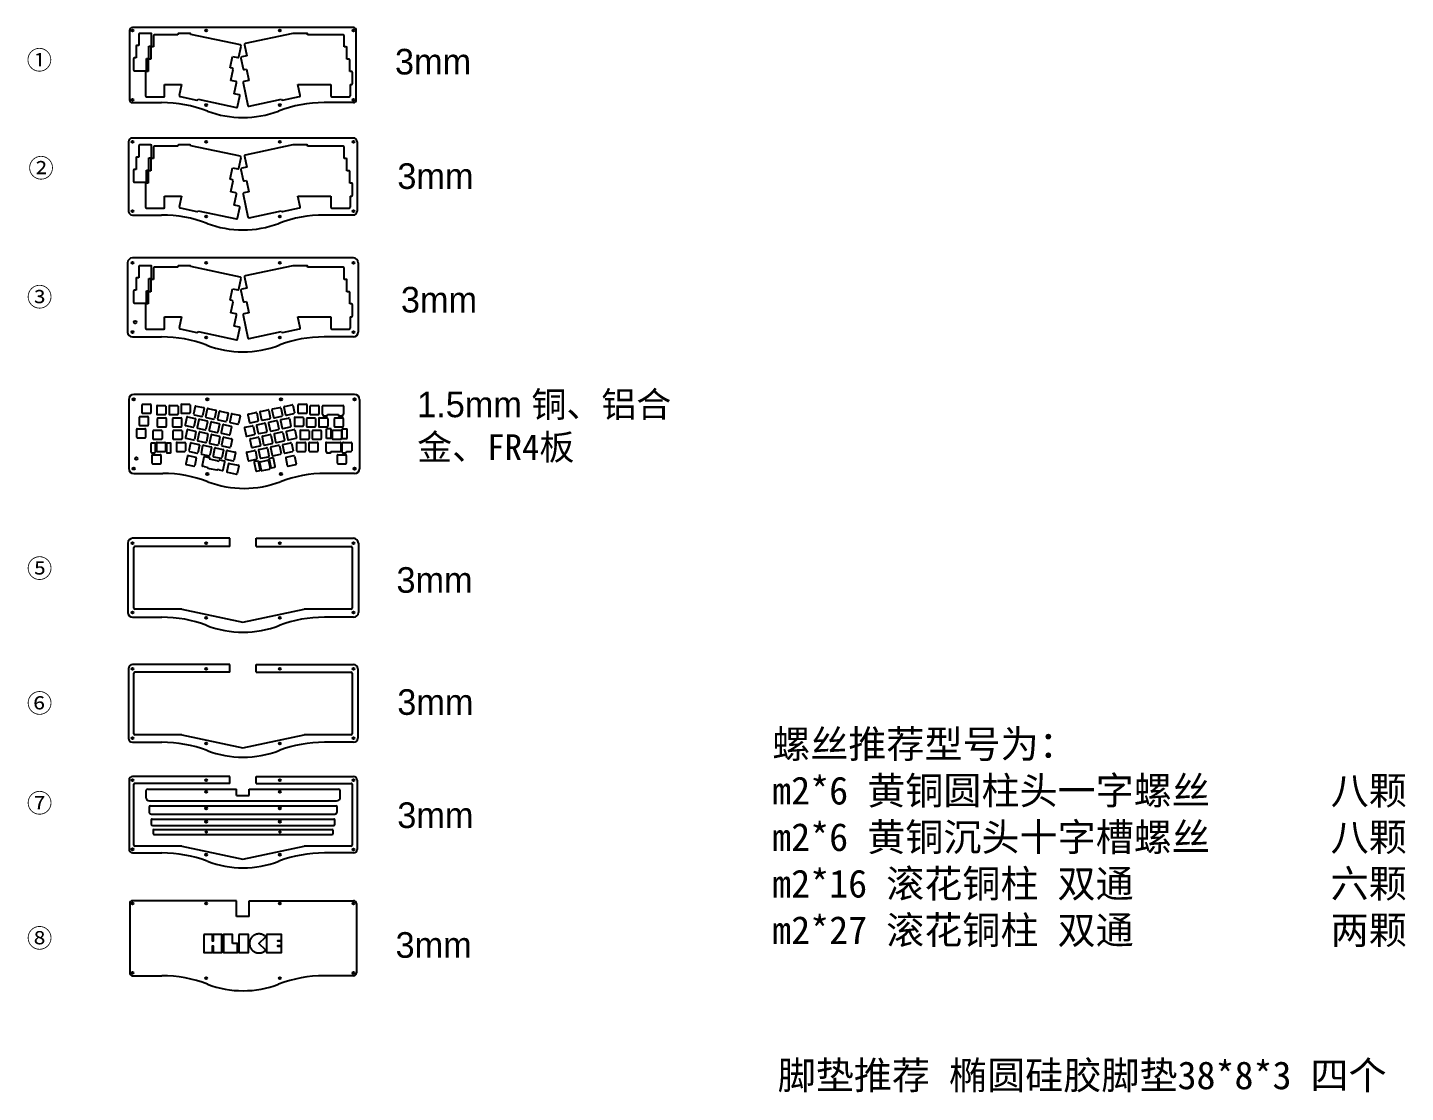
# Model space of a CAD drawing. Extents: x -99 to 2035, y -592 to 1059.
import ezdxf

# ---------------------------------------------------------------- set-up
doc = ezdxf.new("R2010")
doc.units = 0
doc.layers.get('0').update_dxf_attribs({"linetype": 'CONTINUOUS'})
doc.styles.get("Standard").update_dxf_attribs({"font": ''})
doc.styles.get('Standard').set_extended_font_data('Lot')

msp = doc.modelspace()

# ---------------------------------------------------------------- linework, layer by layer
at = {"color": 7, "linetype": 'Continuous', "lineweight": 25}
for p, q in [((58.6, 1054.4), (58.6, 947)), ((58.6, 1054.4), (58.6, 947)), ((405.4, 1058.9), (63.1, 1058.9)), ((405.4, 1058.9), (63.1, 1058.9)), ((72.8, 1048.4), (72.8, 1030.9)), ((91.3, 1049.9), (74.3, 1049.9)), ((92.8, 1031.4), (92.8, 1048.4)), ((95.8, 1046.3), (95.8, 1028.8)), ((133.5, 1047.8), (97.3, 1047.8)), ((133.5, 1048.4), (133.5, 1047.8)), ((152.1, 1049.9), (135, 1049.9)), ((153.6, 1048.4), (153.6, 1048.4)), ((230.4, 1032.1), (153.6, 1048.4)), ((311.6, 1049.8), (237.6, 1034.1)), ((314.4, 1049.9), (311.8, 1049.8)), ((333, 1049.9), (314.5, 1049.9)), ((334.5, 1047.8), (334.5, 1048.4)), ((389.7, 1047.8), (334.5, 1047.8)), ((391.2, 1028.8), (391.2, 1046.3)), ((409.9, 947), (409.9, 1054.4)), ((409.9, 947), (409.9, 1054.4)), ((68.6, 1029.4), (68.6, 1011.8)), ((72.8, 1030.9), (70.1, 1030.9)), ((88.7, 1029.9), (91.3, 1029.9)), ((88.7, 1012.3), (88.7, 1029.9)), ((91.6, 1027.3), (91.6, 1009.7)), ((95.8, 1028.8), (93.1, 1028.8)), ((228, 1013.6), (231.5, 1030.3)), ((236.5, 1032.3), (240.1, 1015.1)), ((393.9, 1028.8), (391.2, 1028.8)), ((395.4, 1009.7), (395.4, 1027.3)), ((64.6, 1010.3), (64.6, 993.3)), ((68.6, 1011.8), (66.1, 1011.8)), ((84.6, 1010.8), (87.2, 1010.8)), ((84.6, 993.3), (84.6, 1010.8)), ((87.6, 1008.2), (87.6, 990.7)), ((91.6, 1009.7), (89.1, 1009.7)), ((214.6, 996.5), (218.3, 1014.2)), ((218.3, 1014.2), (226.2, 1012.5)), ((231.1, 1011.7), (234.7, 995)), ((240.1, 1015.1), (232.3, 1013.5)), ((398.2, 1009.7), (395.4, 1009.7)), ((399.7, 990.7), (399.7, 1008.2)), ((66.1, 991.8), (83.1, 991.8)), ((83.4, 989.2), (83.4, 953)), ((87.6, 990.7), (84.9, 990.7)), ((217.8, 995.8), (214.6, 996.5)), ((215.3, 976.9), (218.9, 994.1)), ((236.5, 993.8), (239.7, 994.5)), ((239.7, 994.5), (243.4, 976.9)), ((402.4, 990.7), (399.7, 990.7)), ((403.9, 972.1), (403.9, 989.2)), ((113, 970.6), (139.3, 970.6)), ((113, 953), (113, 970.6)), ((139.3, 970.6), (135.7, 953.8)), ((223.1, 975.2), (215.3, 976.9)), ((220.6, 956.3), (224.3, 973.4)), ((234.4, 973.4), (241.9, 938.1)), ((243.4, 976.9), (235.6, 975.2)), ((319.4, 970.6), (370.6, 970.6)), ((322.9, 953.8), (319.4, 970.6)), ((370.6, 970.6), (370.6, 953)), ((400.2, 970.6), (400.2, 953)), ((400.2, 970.6), (402.4, 970.6)), ((63.1, 942.5), (108.3, 942.5)), ((63.1, 942.5), (108.3, 942.5)), ((84.9, 951.5), (111.5, 951.5)), ((136.9, 952), (162.9, 946.5)), ((164.7, 947.7), (224.1, 935)), ((164.7, 947.7), (164.7, 947.7)), ((228.3, 954.7), (220.6, 956.3)), ((225.9, 936.2), (229.4, 952.9)), ((243.7, 937), (294, 947.7)), ((295.8, 946.5), (321.8, 952)), ((405.4, 942.5), (360.1, 942.5)), ((405.4, 942.5), (360.1, 942.5)), ((372.1, 951.5), (398.7, 951.5)), ((405.4, 887.7), (63.1, 887.7)), ((72.8, 875.7), (72.8, 858.1)), ((91.3, 877.2), (74.3, 877.2)), ((92.8, 858.6), (92.8, 875.7)), ((133.5, 875.7), (133.5, 875.1)), ((152.1, 877.2), (135, 877.2)), ((153.6, 875.7), (153.6, 875.7)), ((230.4, 859.4), (153.6, 875.7)), ((311.6, 877.1), (237.6, 861.3)), ((314.4, 877.2), (311.8, 877.1)), ((333, 877.2), (314.5, 877.2)), ((334.5, 875.1), (334.5, 875.7)), ((68.6, 856.6), (68.6, 839.1)), ((72.8, 858.1), (70.1, 858.1)), ((88.7, 857.1), (91.3, 857.1)), ((88.7, 839.6), (88.7, 857.1)), ((91.6, 854.5), (91.6, 837)), ((95.8, 856), (93.1, 856)), ((95.8, 873.6), (95.8, 856)), ((133.5, 875.1), (97.3, 875.1)), ((228, 840.9), (231.5, 857.6)), ((236.5, 859.6), (240.1, 842.4)), ((389.7, 875.1), (334.5, 875.1)), ((391.2, 856), (391.2, 873.6)), ((393.9, 856), (391.2, 856)), ((395.4, 837), (395.4, 854.5)), ((64.6, 837.6), (64.6, 820.5)), ((68.6, 839.1), (66.1, 839.1)), ((84.6, 838.1), (87.2, 838.1)), ((84.6, 820.5), (84.6, 838.1)), ((87.6, 835.5), (87.6, 817.9)), ((91.6, 837), (89.1, 837)), ((214.6, 823.8), (218.3, 841.4)), ((218.3, 841.4), (226.2, 839.7)), ((231.1, 838.9), (234.7, 822.3)), ((240.1, 842.4), (232.3, 840.7)), ((398.2, 837), (395.4, 837)), ((399.7, 817.9), (399.7, 835.5)), ((66.1, 819), (83.1, 819)), ((83.4, 816.4), (83.4, 780.3)), ((87.6, 817.9), (84.9, 817.9)), ((217.8, 823.1), (214.6, 823.8)), ((215.3, 804.1), (218.9, 821.3)), ((236.5, 821.1), (239.7, 821.8)), ((239.7, 821.8), (243.4, 804.1)), ((402.4, 817.9), (399.7, 817.9)), ((403.9, 799.3), (403.9, 816.4)), ((113, 797.8), (139.3, 797.8)), ((113, 780.3), (113, 797.8)), ((139.3, 797.8), (135.7, 781.1)), ((223.1, 802.5), (215.3, 804.1)), ((220.6, 783.5), (224.3, 800.7)), ((234.4, 800.7), (241.9, 765.4)), ((243.4, 804.1), (235.6, 802.5)), ((319.4, 797.8), (370.6, 797.8)), ((322.9, 781.1), (319.4, 797.8)), ((370.6, 797.8), (370.6, 780.3)), ((400.2, 797.8), (400.2, 780.3)), ((400.2, 797.8), (402.4, 797.8)), ((84.9, 778.8), (111.5, 778.8)), ((136.9, 779.3), (162.9, 773.8)), ((164.7, 774.9), (224.1, 762.3)), ((164.7, 774.9), (164.7, 774.9)), ((228.3, 781.9), (220.6, 783.5)), ((225.9, 763.4), (229.4, 780.1)), ((243.7, 764.2), (294, 774.9)), ((295.8, 773.8), (321.8, 779.3)), ((372.1, 778.8), (398.7, 778.8)), ((63.1, 768.3), (108.3, 768.3)), ((405.4, 768.3), (360.1, 768.3)), ((405.4, 701.8), (63.1, 701.8)), ((72.8, 688.3), (72.8, 670.7)), ((91.3, 689.8), (74.3, 689.8)), ((92.8, 671.2), (92.8, 688.3)), ((95.8, 686.1), (95.8, 668.6)), ((133.5, 687.6), (97.3, 687.6)), ((133.5, 688.3), (133.5, 687.6)), ((152.1, 689.8), (135, 689.8)), ((153.6, 688.3), (153.6, 688.3)), ((230.4, 671.9), (153.6, 688.3)), ((311.6, 689.6), (237.6, 673.9)), ((314.4, 689.8), (311.8, 689.7)), ((333, 689.8), (314.5, 689.8)), ((334.5, 687.6), (334.5, 688.3)), ((389.7, 687.6), (334.5, 687.6)), ((391.2, 668.6), (391.2, 686.1)), ((68.6, 669.2), (68.6, 651.7)), ((72.8, 670.7), (70.1, 670.7)), ((88.7, 669.7), (91.3, 669.7)), ((88.7, 652.2), (88.7, 669.7)), ((91.6, 667.1), (91.6, 649.5)), ((95.8, 668.6), (93.1, 668.6)), ((228, 653.5), (231.5, 670.2)), ((236.5, 672.1), (240.1, 655)), ((393.9, 668.6), (391.2, 668.6)), ((395.4, 649.5), (395.4, 667.1)), ((64.6, 650.2), (64.6, 633.1)), ((68.6, 651.7), (66.1, 651.7)), ((84.6, 650.7), (87.2, 650.7)), ((84.6, 633.1), (84.6, 650.7)), ((87.6, 648), (87.6, 630.5)), ((91.6, 649.5), (89.1, 649.5)), ((214.6, 636.3), (218.3, 654)), ((218.3, 654), (226.2, 652.3)), ((231.1, 651.5), (234.7, 634.8)), ((240.1, 655), (232.3, 653.3)), ((398.2, 649.5), (395.4, 649.5)), ((399.7, 630.5), (399.7, 648)), ((66.1, 631.6), (83.1, 631.6)), ((83.4, 629), (83.4, 592.9)), ((87.6, 630.5), (84.9, 630.5)), ((217.8, 635.7), (214.6, 636.3)), ((215.3, 616.7), (218.9, 633.9)), ((236.5, 633.7), (239.7, 634.4)), ((239.7, 634.4), (243.4, 616.7)), ((402.4, 630.5), (399.7, 630.5)), ((403.9, 611.9), (403.9, 629)), ((113, 610.4), (139.3, 610.4)), ((113, 592.9), (113, 610.4)), ((139.3, 610.4), (135.7, 593.6)), ((223.1, 615.1), (215.3, 616.7)), ((220.6, 596.1), (224.3, 613.3)), ((234.4, 613.3), (241.9, 577.9)), ((243.4, 616.7), (235.6, 615.1)), ((319.4, 610.4), (370.6, 610.4)), ((322.9, 593.6), (319.4, 610.4)), ((370.6, 610.4), (370.6, 592.8)), ((400.2, 610.4), (400.2, 592.8)), ((400.2, 610.4), (402.4, 610.4)), ((63.1, 579.4), (108.3, 579.4)), ((84.9, 591.4), (111.5, 591.4)), ((136.9, 591.9), (162.9, 586.3)), ((164.7, 587.5), (224.1, 574.9)), ((164.7, 587.5), (164.7, 587.5)), ((228.3, 594.5), (220.6, 596.1)), ((225.9, 576), (229.4, 592.7)), ((243.7, 576.8), (294, 587.5)), ((295.8, 586.3), (321.8, 591.9)), ((405.4, 579.4), (360.1, 579.4)), ((372.1, 591.3), (398.7, 591.3)), ((407.3, 490.1), (65, 490.1)), ((77.7, 474.1), (77.7, 462.1)), ((78.7, 475.1), (90.7, 475.1)), ((91.7, 474.1), (91.7, 462.1)), ((100.8, 471.9), (100.8, 459.9)), ((101.8, 472.9), (113.8, 472.9)), ((114.8, 471.9), (114.8, 459.9)), ((119.8, 471.9), (119.8, 459.9)), ((120.8, 472.9), (132.8, 472.9)), ((133.8, 471.9), (133.8, 459.9)), ((138.5, 474.1), (138.5, 462.1)), ((139.5, 475.1), (151.5, 475.1)), ((152.5, 474.1), (152.5, 462.1)), ((160.4, 471.4), (157.9, 459.7)), ((161.5, 472.2), (173.3, 469.7)), ((280, 467.7), (291.7, 470.2)), ((297.8, 470.5), (300.3, 458.8)), ((298.6, 471.7), (310.3, 474.2)), ((311.5, 473.4), (314, 461.7)), ((319.4, 474.1), (319.4, 462.1)), ((320.4, 475.1), (332.4, 475.1)), ((333.4, 474.1), (333.4, 462.1)), ((338, 471.9), (338, 459.9)), ((339, 472.9), (351, 472.9)), ((352, 471.9), (352, 459.9)), ((357.1, 471.9), (357.1, 459.9)), ((358.1, 472.9), (389.1, 472.9)), ((390.1, 471.9), (390.1, 459.9)), ((73.6, 455), (73.6, 443)), ((74.6, 456), (86.6, 456)), ((78.7, 461.1), (90.7, 461.1)), ((87.6, 455), (87.6, 443)), ((101.4, 452.9), (101.4, 440.9)), ((101.8, 458.9), (113.8, 458.9)), ((102.4, 453.9), (114.4, 453.9)), ((115.4, 452.9), (115.4, 440.9)), ((120.8, 458.9), (132.8, 458.9)), ((125.2, 452.9), (125.2, 440.9)), ((126.2, 453.9), (138.2, 453.9)), ((139.2, 452.9), (139.2, 440.9)), ((139.5, 461.1), (151.5, 461.1)), ((147.1, 454.8), (144.6, 443)), ((148.3, 455.5), (160, 453)), ((160.8, 451.9), (158.3, 440.1)), ((158.6, 458.5), (170.4, 456)), ((165.7, 450.8), (163.2, 439.1)), ((166.9, 451.6), (178.6, 449.1)), ((174, 468.5), (171.6, 456.8)), ((179, 467.5), (176.5, 455.7)), ((177.3, 454.5), (189, 452)), ((180.2, 468.2), (191.9, 465.7)), ((192.7, 464.6), (190.2, 452.8)), ((197.6, 463.5), (195.1, 451.8)), ((195.9, 450.6), (207.6, 448.1)), ((198.8, 464.3), (210.5, 461.8)), ((211.3, 460.6), (208.8, 448.9)), ((216.3, 459.5), (213.8, 447.8)), ((217.4, 460.3), (229.2, 457.8)), ((229.9, 456.6), (227.5, 444.9)), ((241.9, 458.6), (244.4, 446.9)), ((242.7, 459.8), (254.4, 462.3)), ((245.6, 446.1), (257.3, 448.6)), ((255.6, 461.5), (258.1, 449.8)), ((260.6, 462.6), (263, 450.8)), ((261.3, 463.8), (273.1, 466.3)), ((264.2, 450.1), (276, 452.6)), ((274.2, 465.5), (276.7, 453.7)), ((274.6, 447.1), (286.3, 449.6)), ((279.2, 466.5), (281.7, 454.8)), ((282.9, 454), (294.6, 456.5)), ((287.5, 448.8), (290, 437.1)), ((292.5, 449.9), (295, 438.1)), ((292.9, 469.4), (295.4, 457.7)), ((293.2, 451.1), (305, 453.6)), ((301.5, 458), (313.2, 460.5)), ((306.2, 452.8), (308.6, 441.1)), ((314.1, 453.9), (314.1, 441.9)), ((315.1, 454.9), (327.1, 454.9)), ((320.4, 461.1), (332.4, 461.1)), ((328.1, 453.9), (328.1, 441.9)), ((332.7, 452.9), (332.7, 440.9)), ((333.7, 453.9), (345.7, 453.9)), ((339, 458.9), (351, 458.9)), ((346.7, 452.9), (346.7, 440.9)), ((351.7, 452.9), (351.7, 440.9)), ((352.7, 453.9), (364.7, 453.9)), ((358.1, 458.9), (358.2, 458.9)), ((358.2, 458.9), (358.2, 457.9)), ((359.2, 456.9), (364.2, 456.9)), ((365.2, 457.9), (365.2, 458.9)), ((365.2, 458.9), (382.1, 458.9)), ((365.7, 452.9), (365.7, 440.9)), ((375.6, 452.9), (375.6, 440.9)), ((376.6, 453.9), (388.6, 453.9)), ((382.1, 458.9), (382.1, 457.9)), ((383.1, 456.9), (388.1, 456.9)), ((389.1, 457.9), (389.1, 458.9)), ((389.1, 458.9), (389.1, 458.9)), ((389.6, 452.9), (389.6, 440.9)), ((69.5, 436), (69.5, 424)), ((70.5, 437), (82.5, 437)), ((74.6, 442), (86.6, 442)), ((83.5, 436), (83.5, 424)), ((94.9, 433.8), (94.9, 421.8)), ((95.9, 434.8), (107.9, 434.8)), ((102.4, 439.9), (114.4, 439.9)), ((108.9, 433.8), (108.9, 421.8)), ((125.9, 433.8), (125.9, 421.8)), ((126.2, 439.9), (138.2, 439.9)), ((126.9, 434.8), (138.9, 434.8)), ((139.9, 433.8), (139.9, 421.8)), ((145.3, 441.8), (157.1, 439.4)), ((147.8, 435.1), (145.3, 423.4)), ((149, 435.9), (160.7, 433.4)), ((161.5, 432.2), (159, 420.5)), ((166.4, 431.2), (163.9, 419.4)), ((164, 437.9), (175.7, 435.4)), ((167.6, 432), (179.3, 429.5)), ((179.4, 447.9), (176.9, 436.2)), ((180.1, 428.3), (177.6, 416.5)), ((184.3, 446.9), (181.8, 435.1)), ((185, 427.2), (182.5, 415.5)), ((182.6, 433.9), (194.4, 431.4)), ((185.5, 447.6), (197.3, 445.1)), ((186.2, 428), (198, 425.5)), ((198, 443.9), (195.5, 432.2)), ((203, 442.9), (200.5, 431.2)), ((201.2, 430), (213, 427.5)), ((204.2, 443.7), (215.9, 441.2)), ((216.7, 440), (214.2, 428.2)), ((214.5, 446.6), (226.3, 444.1)), ((236.6, 438), (239.1, 426.3)), ((237.3, 439.2), (249.1, 441.7)), ((240.2, 425.5), (252, 428)), ((250.3, 440.9), (252.7, 429.2)), ((255.2, 442), (257.7, 430.2)), ((256, 443.1), (267.7, 445.6)), ((258.9, 429.5), (270.6, 431.9)), ((264.6, 425.5), (276.3, 428)), ((268.9, 444.9), (271.4, 433.1)), ((273.8, 445.9), (276.3, 434.2)), ((277.5, 433.4), (289.2, 435.9)), ((277.5, 427.2), (280, 415.5)), ((282.4, 428.3), (284.9, 416.5)), ((283.2, 429.5), (295, 432)), ((296.1, 437.4), (307.9, 439.9)), ((296.1, 431.2), (298.6, 419.4)), ((301.1, 432.2), (303.6, 420.5)), ((301.8, 433.4), (313.6, 435.9)), ((314.8, 435.1), (317.3, 423.4)), ((315.1, 440.9), (327.1, 440.9)), ((322.7, 433.8), (322.7, 421.8)), ((323.7, 434.8), (335.7, 434.8)), ((333.7, 439.9), (345.7, 439.9)), ((336.7, 433.8), (336.7, 421.8)), ((341.7, 433.8), (341.7, 421.8)), ((342.7, 434.8), (354.7, 434.8)), ((352.7, 439.9), (364.7, 439.9)), ((355.7, 433.8), (355.7, 421.8)), ((363.8, 421.8), (363.8, 436.8)), ((371.2, 436.8), (363.8, 436.8)), ((371.2, 421.8), (371.2, 436.8)), ((372.7, 433.8), (372.7, 421.8)), ((373.7, 434.8), (385.7, 434.8)), ((376.6, 439.9), (388.6, 439.9)), ((386.7, 433.8), (386.7, 421.8)), ((388.1, 421.8), (388.1, 436.8)), ((388.1, 436.8), (395.5, 436.8)), ((395.5, 421.8), (395.5, 436.8)), ((70.5, 423), (82.5, 423)), ((91.8, 413.8), (91.8, 400.8)), ((97.8, 414.8), (92.8, 414.8)), ((95.9, 420.8), (107.9, 420.8)), ((98.8, 400.8), (98.8, 413.8)), ((100.3, 414.8), (100.3, 402.8)), ((101.3, 415.8), (113.3, 415.8)), ((114.3, 414.8), (114.3, 402.8)), ((115.7, 413.8), (115.7, 400.8)), ((121.7, 414.8), (116.7, 414.8)), ((122.7, 400.8), (122.7, 413.8)), ((126.9, 420.8), (138.9, 420.8)), ((131.2, 414.8), (131.2, 402.8)), ((132.2, 415.8), (144.2, 415.8)), ((145.2, 414.8), (145.2, 402.8)), ((146, 422.2), (157.8, 419.7)), ((153.1, 414.5), (150.6, 402.8)), ((154.3, 415.3), (166, 412.8)), ((166.8, 411.6), (164.3, 399.9)), ((164.7, 418.3), (176.4, 415.8)), ((171.8, 410.6), (169.3, 398.8)), ((172.9, 411.3), (184.7, 408.8)), ((185.5, 407.7), (183, 395.9)), ((183.3, 414.3), (195.1, 411.8)), ((190.4, 406.6), (187.9, 394.9)), ((191.6, 407.4), (203.3, 404.9)), ((198.7, 424.3), (196.2, 412.6)), ((203.7, 423.3), (201.2, 411.5)), ((201.9, 410.3), (213.7, 407.8)), ((204.9, 424), (216.6, 421.5)), ((217.4, 420.4), (214.9, 408.6)), ((245.2, 420.4), (247.7, 408.6)), ((245.9, 421.5), (257.7, 424)), ((248.9, 407.8), (260.6, 410.3)), ((258.9, 423.3), (261.4, 411.5)), ((259.2, 404.9), (271, 407.4)), ((263.8, 424.3), (266.3, 412.6)), ((267.5, 411.8), (279.2, 414.3)), ((272.1, 406.6), (274.6, 394.9)), ((277.1, 407.7), (279.6, 395.9)), ((277.9, 408.8), (289.6, 411.3)), ((286.1, 415.8), (297.9, 418.3)), ((290.8, 410.6), (293.3, 398.8)), ((295.7, 411.6), (298.2, 399.9)), ((296.5, 412.8), (308.2, 415.3)), ((304.8, 419.7), (316.5, 422.2)), ((309.4, 414.5), (311.9, 402.8)), ((317.3, 414.8), (317.3, 402.8)), ((318.3, 415.8), (330.3, 415.8)), ((323.7, 420.8), (335.7, 420.8)), ((331.3, 414.8), (331.3, 402.8)), ((336.4, 414.8), (336.4, 402.8)), ((337.4, 415.8), (349.4, 415.8)), ((342.7, 420.8), (354.7, 420.8)), ((350.4, 414.8), (350.4, 402.8)), ((362.6, 414.8), (362.6, 402.8)), ((363.6, 415.8), (385.1, 415.8)), ((371.2, 421.8), (363.8, 421.8)), ((373.7, 420.8), (385.7, 420.8)), ((386.1, 414.8), (386.1, 402.8)), ((387.5, 413.8), (387.5, 400.8)), ((388.1, 421.8), (395.5, 421.8)), ((388.8, 414.8), (388.5, 414.8)), ((389.8, 415.8), (401.8, 415.8)), ((402.8, 414.8), (402.8, 402.8)), ((92.8, 399.8), (97.8, 399.8)), ((93.1, 395.7), (93.1, 383.7)), ((94.1, 396.7), (106.1, 396.7)), ((101.3, 401.8), (113.3, 401.8)), ((107.1, 395.7), (107.1, 383.7)), ((116.7, 399.8), (121.7, 399.8)), ((132.2, 401.8), (144.2, 401.8)), ((148.3, 394.5), (145.8, 382.8)), ((149.5, 395.3), (161.2, 392.8)), ((151.4, 401.6), (163.1, 399.1)), ((162, 391.6), (159.5, 379.9)), ((170, 397.6), (181.8, 395.2)), ((173.7, 392.7), (171, 380)), ((179.8, 392.5), (174.9, 393.5)), ((182.1, 392), (179.9, 392.4)), ((182.6, 389.8), (182.9, 390.8)), ((194.5, 387.3), (182.7, 389.8)), ((188.7, 393.7), (200.4, 391.2)), ((194.6, 387.3), (196.8, 386.8)), ((197.1, 387.8), (196.9, 386.8)), ((203.2, 387.5), (198.3, 388.5)), ((204.1, 403.7), (201.6, 392)), ((205.4, 387), (203.3, 387.5)), ((203.5, 373.1), (206.2, 385.8)), ((209, 402.7), (206.5, 390.9)), ((207.3, 389.7), (219, 387.2)), ((210.2, 403.4), (221.9, 400.9)), ((222.7, 399.7), (220.2, 388)), ((239.8, 399.7), (242.3, 388)), ((240.6, 400.9), (252.3, 403.4)), ((243.5, 387.2), (255.2, 389.7)), ((251.4, 384.8), (254.2, 372.1)), ((257.1, 387), (252.2, 386)), ((253.5, 402.7), (256, 390.9)), ((261, 373.5), (258.3, 386.2)), ((258.5, 403.7), (260.9, 392)), ((260.1, 384.6), (262.6, 372.8)), ((260.9, 385.8), (272.6, 388.3)), ((262.1, 391.2), (273.9, 393.7)), ((273.8, 387.5), (276.3, 375.7)), ((274.8, 389.7), (277.5, 377)), ((280.5, 392), (275.6, 390.9)), ((280.8, 395.2), (292.5, 397.6)), ((284.4, 378.5), (281.7, 391.2)), ((299.4, 399.1), (311.1, 401.6)), ((300.5, 391.6), (303, 379.9)), ((301.3, 392.8), (313, 395.3)), ((314.2, 394.5), (316.7, 382.8)), ((318.3, 401.8), (330.3, 401.8)), ((337.4, 401.8), (349.4, 401.8)), ((363.6, 401.8), (363.6, 401.8)), ((363.6, 401.8), (363.6, 400.8)), ((364.6, 399.8), (369.6, 399.8)), ((370.6, 400.8), (370.6, 401.8)), ((370.6, 401.8), (385.1, 401.8)), ((380.3, 395.7), (380.3, 383.7)), ((381.3, 396.7), (393.3, 396.7)), ((388.5, 399.8), (393.5, 399.8)), ((394.3, 395.7), (394.3, 383.7)), ((394.5, 400.8), (394.5, 401.8)), ((394.5, 401.8), (401.8, 401.8)), ((65, 367.7), (110.2, 367.7)), ((94.1, 382.7), (106.1, 382.7)), ((146.6, 381.6), (158.3, 379.1)), ((174, 378.4), (171.8, 378.8)), ((174.1, 378.3), (179, 377.3)), ((179.8, 376.1), (182, 375.6)), ((182.1, 375.6), (193.9, 373.1)), ((195, 373.9), (195, 373.9)), ((197.3, 373.4), (195.1, 373.9)), ((197.4, 373.4), (202.3, 372.3)), ((211.8, 382.6), (209.3, 370.8)), ((210.1, 369.7), (224.2, 366.7)), ((213, 383.3), (227.1, 380.4)), ((227.9, 379.2), (225.4, 367.4)), ((255.3, 371.3), (260.2, 372.3)), ((263.8, 372.1), (275.5, 374.6)), ((278.7, 376.3), (283.6, 377.3)), ((304.2, 379.1), (315.9, 381.6)), ((407.3, 367.7), (362.1, 367.7)), ((381.3, 382.7), (393.3, 382.7)), ((213.9, 267.2), (63.3, 267.2)), ((254.6, 267.2), (405.6, 267.2)), ((65.3, 158.8), (65.3, 253.1)), ((213.9, 254.6), (66.8, 254.6)), ((254.6, 254.6), (402.1, 254.6)), ((403.6, 253.1), (403.6, 158.8)), ((139.5, 157.3), (66.8, 157.3)), ((139.5, 157.3), (234.2, 137.2)), ((234.2, 137.2), (328.9, 157.3)), ((402.1, 157.3), (328.9, 157.3)), ((63.3, 144.8), (108.5, 144.8)), ((405.7, 144.8), (360.4, 144.8)), ((213.9, 71.4), (63.3, 71.4)), ((254.6, 71.4), (405.6, 71.4)), ((65.3, -36), (65.3, 58.3)), ((213.9, 59.8), (66.8, 59.8)), ((254.6, 59.8), (402.1, 59.8)), ((403.6, 58.3), (403.6, -36)), ((139.5, -37.5), (66.8, -37.5)), ((139.5, -37.5), (234.2, -57.7)), ((234.2, -57.7), (328.9, -37.5)), ((402.1, -37.5), (328.9, -37.5)), ((63.3, -49), (108.5, -49)), ((405.7, -49), (360.4, -49)), ((213.9, -102.1), (63.3, -102.1)), ((254.6, -102.1), (405.6, -102.1)), ((65.3, -208.5), (65.3, -114.2)), ((213.9, -112.7), (66.8, -112.7)), ((254.6, -112.7), (402.1, -112.7)), ((403.6, -114.2), (403.6, -208.5)), ((139.5, -210), (66.8, -210)), ((139.5, -210), (234.2, -230.1)), ((234.2, -230.1), (328.9, -210)), ((402.1, -210), (328.9, -210)), ((63.3, -220.5), (108.5, -220.5)), ((405.7, -220.5), (360.4, -220.5)), ((224.3, -294.6), (63.3, -294.6)), ((243.7, -294.6), (405.6, -294.6)), ((63.3, -411), (108.5, -411)), ((405.7, -411), (360.4, -411))]:
    msp.add_line(p, q, dxfattribs=at)
at = {"linetype": 'Continuous'}
for p, q in [((57.1, 881.7), (57.1, 774.3)), ((411.4, 881.7), (411.4, 774.3)), ((55.6, 694.3), (55.6, 586.9)), ((412.9, 694.3), (412.9, 586.8)), ((57.5, 482.6), (57.5, 375.2)), ((414.8, 482.6), (414.8, 375.1)), ((55.8, 259.7), (55.8, 152.3)), ((413.1, 259.7), (413.1, 152.2)), ((56.8, 64.9), (56.8, -42.5)), ((412.1, 64.9), (412.1, -42.6)), ((57.8, -107.6), (57.8, -215)), ((83.8, -124.8), (83.8, -134.1)), ((86.8, -121.8), (224.3, -121.8)), ((224.3, -131.3), (224.3, -121.8)), ((243.7, -121.8), (382.1, -121.8)), ((243.7, -131.3), (243.7, -121.8)), ((385.1, -134.1), (385.1, -124.8)), ((411.1, -107.6), (411.1, -215.1)), ((89.5, -139.8), (379.4, -139.8)), ((90.8, -147.4), (378.1, -147.4)), ((224.3, -131.3), (243.7, -131.3)), ((88.8, -149.4), (88.8, -156.8)), ((92.3, -169.5), (92.3, -175.8)), ((92.4, -160.4), (376.5, -160.4)), ((93.8, -168), (375.1, -168)), ((376.6, -175.8), (376.6, -169.5)), ((380.1, -156.8), (380.1, -149.4)), ((94.5, -178), (374.4, -178)), ((95, -185.4), (95, -190.4)), ((96.2, -184.2), (372.7, -184.2)), ((373.9, -190.4), (373.9, -185.4)), ((96.8, -192.2), (372.1, -192.2)), ((58.8, -299.1), (58.8, -406.5)), ((243.7, -319.2), (224.3, -319.2)), ((410.1, -299.1), (410.1, -406.6))]:
    msp.add_line(p, q, dxfattribs=at)
for p, q in [((213.9, 254.6), (213.9, 267.2)), ((254.6, 254.6), (254.6, 267.2)), ((213.9, 59.8), (213.9, 71.4)), ((254.6, 59.8), (254.6, 71.4)), ((213.9, -112.7), (213.9, -102.1)), ((254.6, -112.7), (254.6, -102.1)), ((224.3, -319.2), (224.3, -294.6)), ((243.7, -319.2), (243.7, -294.6))]:
    msp.add_line(p, q)
for points in [[(173.6, -346.8), (173.6, -374.9), (187, -374.9), (187, -364.6), (188.2, -364.6), (188.2, -374.9), (201.6, -374.9), (201.6, -346.8), (188.2, -346.8), (188.2, -357.2), (187, -357.2), (187, -346.8), (173.6, -346.8)], [(218.1, -360.9), (218.1, -346.8), (204.1, -346.8), (204.1, -353.9), (204.1, -360.9), (204.1, -367.9), (204.1, -374.9), (225.9, -374.9), (225.9, -360.9), (218.1, -360.9)], [(228.1, -346.8), (228.1, -374.9), (242.7, -374.9), (242.7, -346.8), (228.1, -346.8)], [(248.6, -350.4), (248.3, -350.8), (247.6, -351.6), (247, -352.4), (246.5, -353.2), (246, -354), (245.6, -354.9), (245.2, -355.8), (244.9, -356.7), (244.8, -357.1), (244.7, -357.6), (244.5, -358.5), (244.4, -359.5), (244.3, -360.4), (244.3, -361.3), (244.4, -362.3), (244.5, -363.2), (244.7, -364.1), (244.8, -364.6), (244.9, -365.1), (245.2, -366), (245.6, -366.9), (246, -367.7), (246.5, -368.6), (247, -369.4), (247.6, -370.2), (248.3, -370.9), (248.6, -371.3), (249, -371.7), (249.8, -372.3), (250.6, -372.9), (251.4, -373.5), (252.2, -373.9), (253.1, -374.4), (254, -374.7), (254.9, -375), (255.3, -375.2), (255.8, -375.3), (256.7, -375.4), (257.7, -375.6), (258.6, -375.6), (259.5, -375.6), (260.5, -375.6), (261.4, -375.4), (262.4, -375.3), (262.8, -375.2), (263.3, -375), (264.2, -374.7), (265.1, -374.4), (265.9, -373.9), (266.8, -373.5), (267.6, -372.9), (268.4, -372.3), (269.1, -371.7), (269.5, -371.3), (259.1, -360.9), (269.5, -350.4), (269.1, -350.1), (268.4, -349.4), (267.6, -348.8), (266.8, -348.3), (265.9, -347.8), (265.1, -347.4), (264.2, -347), (263.3, -346.7), (262.8, -346.6), (262.4, -346.5), (261.4, -346.3), (260.5, -346.2), (259.5, -346.1), (258.6, -346.1), (257.7, -346.2), (256.7, -346.3), (255.8, -346.5), (255.3, -346.6), (254.9, -346.7), (254, -347), (253.1, -347.4), (252.2, -347.8), (251.4, -348.3), (250.6, -348.8), (249.8, -349.4), (249, -350.1), (248.6, -350.4)], [(270.7, -346.8), (270.7, -374.9), (293.9, -374.9), (293.9, -365.4), (288.1, -365.4), (288.1, -364.2), (293.9, -364.2), (293.9, -357.5), (288.1, -357.5), (288.1, -356.3), (293.9, -356.3), (293.9, -346.8), (270.7, -346.8)]]:
    msp.add_lwpolyline(points)
at = {"color": 7, "linetype": 'Continuous', "lineweight": 25}
for centre, radius in [((63.1, 1054.4), 1.6), ((177.2, 1054.4), 1.6), ((291.3, 1054.4), 1.6), ((405.4, 1054.4), 1.6), ((63.1, 947), 1.6), ((177.2, 938.8), 1.6), ((291.3, 938.8), 1.6), ((405.4, 947), 1.6), ((63.1, 881.7), 1.6), ((177.2, 881.7), 1.6), ((291.3, 881.7), 1.6), ((405.4, 881.7), 1.6), ((63.1, 774.3), 1.6), ((405.4, 774.3), 1.6), ((177.2, 766), 1.6), ((291.3, 766), 1.6), ((63.1, 694.3), 1.6), ((177.2, 694.3), 1.6), ((291.3, 694.3), 1.6), ((405.4, 694.3), 1.6), ((67.2, 602.4), 2), ((63.1, 586.9), 1.6), ((177.2, 578.6), 1.6), ((291.3, 578.6), 1.6), ((405.4, 586.8), 1.6), ((65, 482.6), 1.6), ((179.1, 482.6), 1.6), ((293.2, 482.6), 1.6), ((407.3, 482.6), 1.6), ((69.1, 390.7), 2), ((65, 375.2), 1.6), ((179.1, 366.9), 1.6), ((293.2, 366.9), 1.6), ((407.3, 375.1), 1.6), ((63.3, 259.7), 1.6), ((177.4, 259.7), 1.6), ((291.5, 259.7), 1.6), ((405.6, 259.7), 1.6), ((63.3, 152.3), 1.6), ((405.7, 152.2), 1.6), ((177.4, 144), 1.6), ((291.5, 144), 1.6), ((63.3, 64.9), 1.6), ((177.4, 64.9), 1.6), ((291.5, 64.9), 1.6), ((405.6, 64.9), 1.6), ((63.3, -42.5), 1.6), ((405.7, -42.6), 1.6), ((177.4, -50.8), 1.6), ((291.5, -50.8), 1.6), ((63.3, -107.6), 1.6), ((177.4, -107.6), 1.6), ((291.5, -107.6), 1.6), ((405.6, -107.6), 1.6), ((177.4, -125.9), 1.6), ((291.5, -125.9), 1.6), ((63.3, -215), 1.6), ((177.4, -223.3), 1.6), ((291.5, -223.3), 1.6), ((405.7, -215.1), 1.6), ((63.3, -299.1), 1.6), ((177.4, -299.1), 1.6), ((291.5, -299.1), 1.6), ((405.6, -299.1), 1.6), ((63.3, -406.5), 1.6), ((405.7, -406.6), 1.6), ((177.4, -414.8), 1.6), ((291.5, -414.8), 1.6)]:
    msp.add_circle(centre, radius, dxfattribs=at)
at = {"linetype": 'Continuous'}
for centre, radius in [((177.4, -125.9), 1.6), ((291.5, -125.9), 1.6), ((177.4, -151.5), 1.6), ((177.4, -172.1), 1.6), ((291.5, -151.5), 1.6), ((291.5, -172.1), 1.6), ((177.4, -188.2), 1.05), ((291.5, -188.2), 1.05)]:
    msp.add_circle(centre, radius, dxfattribs=at)
for centre, radius, start, end in [((63.1, 1054.4), 4.5, 90, 180), ((63.1, 1054.4), 4.5, 90, 180), ((405.4, 1054.4), 4.5, 0, 90), ((405.4, 1054.4), 4.5, 0, 90), ((63.1, 947), 4.5, 180, 270), ((63.1, 947), 4.5, 180, 270), ((108.3, 742.5), 200, 69.2271, 90), ((108.3, 742.5), 200, 69.2271, 90), ((360.1, 742.5), 200, 90, 110.7729), ((360.1, 742.5), 200, 90, 110.7729), ((405.4, 947), 4.45, 270, 0), ((405.4, 947), 4.45, 270, 0), ((234.2, 1074.5), 155.1, 249.2271, 290.7729), ((234.2, 1074.5), 155.1, 249.2271, 290.7729), ((63.1, 881.7), 6, 90, 180), ((405.4, 881.7), 6, 0, 90), ((63.1, 774.3), 6, 180, 270), ((405.4, 774.3), 5.95, 270, 0), ((108.3, 569.8), 198.5, 69.2271, 90), ((234.2, 901.8), 156.6, 249.2271, 290.7729), ((360.1, 569.8), 198.5, 90, 110.7729), ((63.1, 694.3), 7.5, 90, 180), ((405.4, 694.3), 7.5, 0, 90), ((63.1, 586.9), 7.5, 180, 270), ((108.3, 382.4), 197, 69.2271, 90), ((360.1, 382.4), 197, 90, 110.7729), ((405.4, 586.8), 7.45, 270, 0), ((234.2, 714.4), 158.1, 249.2271, 290.7729), ((65, 482.6), 7.5, 90, 180), ((407.3, 482.6), 7.5, 0, 90), ((65, 375.2), 7.5, 180, 270), ((110.2, 170.7), 197, 69.2271, 90), ((362.1, 170.7), 197, 90, 110.7729), ((407.3, 375.1), 7.45, 270, 0), ((236.1, 502.7), 158.1, 249.2271, 290.7729), ((63.3, 259.7), 7.5, 90, 180), ((405.6, 259.7), 7.5, 0, 90), ((63.3, 152.3), 7.5, 180, 270), ((405.7, 152.2), 7.45, 270, 0), ((108.5, -52.2), 197, 69.2271, 90), ((234.5, 279.8), 158.1, 249.2271, 290.7729), ((360.4, -52.2), 197, 90, 110.7729), ((63.3, 64.9), 6.5, 90, 180), ((405.6, 64.9), 6.5, 0, 90), ((63.3, -42.5), 6.5, 180, 270), ((405.7, -42.6), 6.45, 270, 0), ((108.5, -247), 198, 69.2271, 90), ((234.5, 84.9), 157.1, 249.2271, 290.7729), ((360.4, -247), 198, 90, 110.7729), ((63.3, -107.6), 5.5, 90, 180), ((405.6, -107.6), 5.5, 0, 90), ((86.8, -124.8), 3, 90, 180), ((382.1, -124.8), 3, 0, 90), ((89.5, -134.1), 5.7, 180, 270), ((90.8, -149.4), 2, 90, 180), ((378.1, -149.4), 2, 0, 90), ((379.4, -134.1), 5.7, 270, 0), ((92.4, -156.8), 3.6, 180, 270), ((93.8, -169.5), 1.5, 90, 180), ((375.1, -169.5), 1.5, 0, 90), ((376.5, -156.8), 3.6, 270, 0), ((94.5, -175.8), 2.2, 180, 270), ((96.2, -185.4), 1.2, 90, 180), ((96.8, -190.4), 1.8, 180, 270), ((372.1, -190.4), 1.8, 270, 360), ((372.7, -185.4), 1.2, 360, 90), ((374.4, -175.8), 2.2, 270, 0), ((63.3, -215), 5.5, 180, 270), ((108.5, -419.5), 199, 69.2271, 90), ((234.5, -87.6), 156.1, 249.2271, 290.7729), ((360.4, -419.5), 199, 90, 110.7729), ((405.7, -215.1), 5.45, 270, 0), ((63.3, -299.1), 4.5, 90, 180), ((405.6, -299.1), 4.5, 0, 90), ((63.3, -406.5), 4.5, 180, 270), ((108.5, -611), 200, 69.2271, 90), ((234.5, -279.1), 155.1, 249.2271, 290.7729), ((360.4, -611), 200, 90, 110.7729), ((405.7, -406.6), 4.45, 270, 0)]:
    msp.add_arc(centre, radius, start, end, dxfattribs=at)
at = {"color": 7, "linetype": 'Continuous', "lineweight": 25}
for centre, radius, start, end in [((74.3, 1048.4), 1.5, 90, 180), ((91.3, 1048.4), 1.5, 0, 90), ((97.3, 1046.3), 1.5, 90, 180), ((135, 1048.4), 1.5, 90, 180), ((152.1, 1048.4), 1.5, 0, 90), ((311.9, 1048.3), 1.5, 92.2937, 102), ((314.5, 1048.4), 1.5, 90, 92.2937), ((333, 1048.4), 1.5, 0, 90), ((389.7, 1046.3), 1.5, 0, 90), ((70.1, 1029.4), 1.5, 90, 180), ((91.3, 1031.4), 1.5, 270, 0), ((93.1, 1027.3), 1.5, 90, 180), ((230, 1030.6), 1.5, 348, 78), ((238, 1032.6), 1.5, 102, 192), ((393.9, 1027.3), 1.5, 0, 90), ((66.1, 1010.3), 1.5, 90, 180), ((87.2, 1012.3), 1.5, 270, 0), ((89.1, 1008.2), 1.5, 90, 180), ((226.5, 1014), 1.5, 258, 348), ((232.6, 1012), 1.5, 102, 192), ((398.2, 1008.2), 1.5, 0, 90), ((66.1, 993.3), 1.5, 180, 270), ((83.1, 993.3), 1.5, 270, 0), ((84.9, 989.2), 1.5, 90, 180), ((217.5, 994.4), 1.5, 348, 78), ((236.2, 995.3), 1.5, 192, 282), ((402.4, 989.2), 1.5, 0, 90), ((222.8, 973.8), 1.5, 348, 78), ((235.9, 973.8), 1.5, 102, 192), ((402.4, 972.1), 1.5, 270, 0), ((84.9, 953), 1.5, 180, 270), ((111.5, 953), 1.5, 270, 0), ((137.2, 953.5), 1.5, 168, 258), ((163.2, 948), 1.5, 258, 348), ((228, 953.2), 1.5, 348, 78), ((295.5, 948), 1.5, 192.1532, 282), ((321.5, 953.5), 1.5, 282, 12), ((372.1, 953), 1.5, 180, 270), ((398.7, 953), 1.5, 270, 0), ((224.4, 936.5), 1.5, 258, 348), ((243.4, 938.4), 1.5, 192, 282), ((74.3, 875.7), 1.5, 90, 180), ((91.3, 875.7), 1.5, 0, 90), ((135, 875.7), 1.5, 90, 180), ((152.1, 875.7), 1.5, 0, 90), ((311.9, 875.6), 1.5, 92.2937, 102), ((314.5, 875.7), 1.5, 90, 92.2937), ((333, 875.7), 1.5, 0, 90), ((70.1, 856.6), 1.5, 90, 180), ((91.3, 858.6), 1.5, 270, 0), ((93.1, 854.5), 1.5, 90, 180), ((97.3, 873.6), 1.5, 90, 180), ((230, 857.9), 1.5, 348, 78), ((238, 859.9), 1.5, 102, 192), ((389.7, 873.6), 1.5, 0, 90), ((393.9, 854.5), 1.5, 0, 90), ((66.1, 837.6), 1.5, 90, 180), ((87.2, 839.6), 1.5, 270, 0), ((89.1, 835.5), 1.5, 90, 180), ((226.5, 841.2), 1.5, 258, 348), ((232.6, 839.3), 1.5, 102, 192), ((398.2, 835.5), 1.5, 0, 90), ((66.1, 820.5), 1.5, 180, 270), ((83.1, 820.5), 1.5, 270, 0), ((84.9, 816.4), 1.5, 90, 180), ((217.5, 821.6), 1.5, 348, 78), ((236.2, 822.6), 1.5, 192, 282), ((402.4, 816.4), 1.5, 0, 90), ((222.8, 801), 1.5, 348, 78), ((235.9, 801), 1.5, 102, 192), ((402.4, 799.3), 1.5, 270, 0), ((84.9, 780.3), 1.5, 180, 270), ((111.5, 780.3), 1.5, 270, 0), ((137.2, 780.7), 1.5, 168, 258), ((163.2, 775.2), 1.5, 258, 348), ((228, 780.4), 1.5, 348, 78), ((295.5, 775.2), 1.5, 192.1532, 282), ((321.5, 780.7), 1.5, 282, 12), ((372.1, 780.3), 1.5, 180, 270), ((398.7, 780.3), 1.5, 270, 0), ((224.4, 763.8), 1.5, 258, 348), ((243.4, 765.7), 1.5, 192, 282), ((74.3, 688.3), 1.5, 90, 180), ((91.3, 688.3), 1.5, 0, 90), ((97.3, 686.1), 1.5, 90, 180), ((135, 688.3), 1.5, 90, 180), ((152.1, 688.3), 1.5, 0, 90), ((311.9, 688.2), 1.5, 92.2937, 102), ((314.5, 688.3), 1.5, 90, 92.2937), ((333, 688.3), 1.5, 0, 90), ((389.7, 686.1), 1.5, 0, 90), ((70.1, 669.2), 1.5, 90, 180), ((91.3, 671.2), 1.5, 270, 0), ((93.1, 667.1), 1.5, 90, 180), ((230, 670.5), 1.5, 348, 78), ((238, 672.5), 1.5, 102, 192), ((393.9, 667.1), 1.5, 0, 90), ((66.1, 650.2), 1.5, 90, 180), ((87.2, 652.2), 1.5, 270, 0), ((89.1, 648), 1.5, 90, 180), ((226.5, 653.8), 1.5, 258, 348), ((232.6, 651.8), 1.5, 102, 192), ((398.2, 648), 1.5, 0, 90), ((66.1, 633.1), 1.5, 180, 270), ((83.1, 633.1), 1.5, 270, 0), ((84.9, 629), 1.5, 90, 180), ((217.5, 634.2), 1.5, 348, 78), ((236.2, 635.2), 1.5, 192, 282), ((402.4, 629), 1.5, 0, 90), ((222.8, 613.6), 1.5, 348, 78), ((235.9, 613.6), 1.5, 102, 192), ((402.4, 611.9), 1.5, 270, 0), ((84.9, 592.9), 1.5, 180, 270), ((111.5, 592.9), 1.5, 270, 0), ((137.2, 593.3), 1.5, 168, 258), ((163.2, 587.8), 1.5, 258, 348), ((228, 593), 1.5, 348, 78), ((243.4, 578.3), 1.5, 192, 282), ((295.5, 587.8), 1.5, 192.1532, 282), ((321.5, 593.3), 1.5, 282, 12), ((372.1, 592.8), 1.5, 180, 270), ((398.7, 592.8), 1.5, 270, 0), ((224.4, 576.3), 1.5, 258, 348), ((78.7, 474.1), 1, 90, 180), ((90.7, 474.1), 1, 0, 90), ((101.8, 471.9), 1, 90, 180), ((113.8, 471.9), 1, 0, 90), ((120.8, 471.9), 1, 90, 180), ((132.8, 471.9), 1, 0, 90), ((139.5, 474.1), 1, 90, 180), ((151.5, 474.1), 1, 0, 90), ((161.3, 471.2), 1, 78, 168), ((173.1, 468.7), 1, 348, 78), ((291.9, 469.2), 1, 12, 102), ((298.8, 470.7), 1, 102, 192), ((310.5, 473.2), 1, 12, 102), ((320.4, 474.1), 1, 90, 180), ((332.4, 474.1), 1, 0, 90), ((339, 471.9), 1, 90, 180), ((351, 471.9), 1, 360, 90), ((358.1, 471.9), 1, 90, 180), ((389.1, 471.9), 1, 360, 90), ((74.6, 455), 1, 90, 180), ((78.7, 462.1), 1, 180, 270), ((86.6, 455), 1, 0, 90), ((90.7, 462.1), 1, 270, 0), ((101.8, 459.9), 1, 180, 270), ((102.4, 452.9), 1, 90, 180), ((113.8, 459.9), 1, 270, 0), ((114.4, 452.9), 1, 0, 90), ((120.8, 459.9), 1, 180, 270), ((126.2, 452.9), 1, 90, 180), ((132.8, 459.9), 1, 270, 0), ((138.2, 452.9), 1, 0, 90), ((139.5, 462.1), 1, 180, 270), ((148.1, 454.6), 1, 78, 168), ((151.5, 462.1), 1, 270, 0), ((158.8, 459.5), 1, 168, 258), ((159.8, 452.1), 1, 348, 78), ((166.7, 450.6), 1, 78, 168), ((170.6, 457), 1, 258, 348), ((177.5, 455.5), 1, 168, 258), ((178.4, 448.1), 1, 348, 78), ((180, 467.3), 1, 78, 168), ((189.2, 453), 1, 258, 348), ((191.7, 464.8), 1, 348, 78), ((196.1, 451.6), 1, 168, 258), ((198.6, 463.3), 1, 78, 168), ((207.8, 449.1), 1, 258, 348), ((210.3, 460.8), 1, 348, 78), ((217.2, 459.3), 1, 78, 168), ((229, 456.8), 1, 348, 78), ((242.9, 458.8), 1, 102, 192), ((254.6, 461.3), 1, 12, 102), ((257.1, 449.6), 1, 282, 12), ((261.5, 462.8), 1, 102, 192), ((264, 451), 1, 192, 282), ((273.3, 465.3), 1, 12, 102), ((275.8, 453.5), 1, 282, 12), ((280.2, 466.7), 1, 102, 192), ((282.7, 455), 1, 192, 282), ((286.5, 448.6), 1, 12, 102), ((293.4, 450.1), 1, 102, 192), ((294.4, 457.5), 1, 282, 12), ((301.3, 459), 1, 192, 282), ((305.2, 452.6), 1, 12, 102), ((313, 461.5), 1, 282, 12), ((315.1, 453.9), 1, 90, 180), ((320.4, 462.1), 1, 180, 270), ((327.1, 453.9), 1, 0, 90), ((332.4, 462.1), 1, 270, 0), ((333.7, 452.9), 1, 90, 180), ((339, 459.9), 1, 180, 270), ((345.7, 452.9), 1, 0, 90), ((351, 459.9), 1, 270, 0), ((352.7, 452.9), 1, 90, 180), ((358.1, 459.9), 1, 180, 270), ((359.2, 457.9), 1, 180, 270), ((364.2, 457.9), 1, 270, 0), ((364.7, 452.9), 1, 0, 90), ((376.6, 452.9), 1, 90, 180), ((383.1, 457.9), 1, 180, 270), ((388.1, 457.9), 1, 270, 360), ((388.6, 452.9), 1, 360, 90), ((389.1, 459.9), 1, 270, 0), ((70.5, 436), 1, 90, 180), ((74.6, 443), 1, 180, 270), ((82.5, 436), 1, 0, 90), ((86.6, 443), 1, 270, 0), ((95.9, 433.8), 1, 90, 180), ((102.4, 440.9), 1, 180, 270), ((107.9, 433.8), 1, 0, 90), ((114.4, 440.9), 1, 270, 0), ((126.2, 440.9), 1, 180, 270), ((126.9, 433.8), 1, 90, 180), ((138.2, 440.9), 1, 270, 0), ((138.9, 433.8), 1, 0, 90), ((145.6, 442.8), 1, 168, 258), ((148.8, 434.9), 1, 78, 168), ((157.3, 440.3), 1, 258, 348), ((160.5, 432.4), 1, 348, 78), ((164.2, 438.9), 1, 168, 258), ((167.4, 431), 1, 78, 168), ((175.9, 436.4), 1, 258, 348), ((179.1, 428.5), 1, 348, 78), ((182.8, 434.9), 1, 168, 258), ((185.3, 446.6), 1, 78, 168), ((186, 427), 1, 78, 168), ((194.6, 432.4), 1, 258, 348), ((197.1, 444.1), 1, 348, 78), ((201.5, 430.9), 1, 168, 258), ((204, 442.7), 1, 78, 168), ((213.2, 428.5), 1, 258, 348), ((214.7, 447.6), 1, 168, 258), ((215.7, 440.2), 1, 348, 78), ((226.5, 445.1), 1, 258, 348), ((237.5, 438.2), 1, 102, 192), ((245.4, 447.1), 1, 192, 282), ((249.3, 440.7), 1, 12, 102), ((251.8, 429), 1, 282, 12), ((256.2, 442.2), 1, 102, 192), ((258.7, 430.4), 1, 192, 282), ((267.9, 444.7), 1, 12, 102), ((270.4, 432.9), 1, 282, 12), ((274.8, 446.1), 1, 102, 192), ((277.3, 434.4), 1, 192, 282), ((276.5, 427), 1, 12, 102), ((283.4, 428.5), 1, 102, 192), ((289, 436.9), 1, 282, 12), ((295.9, 438.4), 1, 192, 282), ((295.2, 431), 1, 12, 102), ((302.1, 432.4), 1, 102, 192), ((307.7, 440.8), 1, 282, 12), ((313.8, 434.9), 1, 12, 102), ((315.1, 441.9), 1, 180, 270), ((323.7, 433.8), 1, 90, 180), ((327.1, 441.9), 1, 270, 0), ((333.7, 440.9), 1, 180, 270), ((335.7, 433.8), 1, 0, 90), ((342.7, 433.8), 1, 90, 180), ((345.7, 440.9), 1, 270, 0), ((352.7, 440.9), 1, 180, 270), ((354.7, 433.8), 1, 0, 90), ((364.7, 440.9), 1, 270, 0), ((373.7, 433.8), 1, 90, 180), ((376.6, 440.9), 1, 180, 270), ((385.7, 433.8), 1, 360, 90), ((388.6, 440.9), 1, 270, 0), ((70.5, 424), 1, 180, 270), ((82.5, 424), 1, 270, 0), ((92.8, 413.8), 1, 90, 180), ((95.9, 421.8), 1, 180, 270), ((97.8, 413.8), 1, 360, 90), ((101.3, 414.8), 1, 90, 180), ((107.9, 421.8), 1, 270, 0), ((113.3, 414.8), 1, 0, 90), ((116.7, 413.8), 1, 90, 180), ((121.7, 413.8), 1, 0, 90), ((126.9, 421.8), 1, 180, 270), ((132.2, 414.8), 1, 90, 180), ((138.9, 421.8), 1, 270, 0), ((144.2, 414.8), 1, 0, 90), ((146.3, 423.2), 1, 168, 258), ((154.1, 414.3), 1, 78, 168), ((158, 420.7), 1, 258, 348), ((164.9, 419.2), 1, 168, 258), ((165.8, 411.8), 1, 348, 78), ((172.7, 410.4), 1, 78, 168), ((176.6, 416.7), 1, 258, 348), ((183.5, 415.3), 1, 168, 258), ((184.5, 407.9), 1, 348, 78), ((191.4, 406.4), 1, 78, 168), ((195.3, 412.8), 1, 258, 348), ((197.8, 424.5), 1, 348, 78), ((202.2, 411.3), 1, 168, 258), ((204.7, 423.1), 1, 78, 168), ((213.9, 408.8), 1, 258, 348), ((216.4, 420.6), 1, 348, 78), ((240, 426.5), 1, 192, 282), ((246.2, 420.6), 1, 102, 192), ((248.7, 408.8), 1, 192, 282), ((257.9, 423.1), 1, 12, 102), ((260.4, 411.3), 1, 282, 12), ((264.8, 424.5), 1, 102, 192), ((267.3, 412.8), 1, 192, 282), ((271.2, 406.4), 1, 12, 102), ((278.1, 407.9), 1, 102, 192), ((279, 415.3), 1, 282, 12), ((285.9, 416.7), 1, 192, 282), ((289.8, 410.4), 1, 12, 102), ((296.7, 411.8), 1, 102, 192), ((297.7, 419.2), 1, 282, 12), ((304.6, 420.7), 1, 192, 282), ((308.4, 414.3), 1, 12, 102), ((316.3, 423.2), 1, 282, 12), ((318.3, 414.8), 1, 90, 180), ((323.7, 421.8), 1, 180, 270), ((330.3, 414.8), 1, 0, 90), ((335.7, 421.8), 1, 270, 0), ((337.4, 414.8), 1, 90, 180), ((342.7, 421.8), 1, 180, 270), ((349.4, 414.8), 1, 360, 90), ((354.7, 421.8), 1, 270, 0), ((363.6, 414.8), 1, 90, 180), ((373.7, 421.8), 1, 180, 270), ((385.1, 414.8), 1, 360, 90), ((385.7, 421.8), 1, 270, 0), ((388.5, 413.8), 1, 90, 180), ((389.8, 414.8), 1, 90, 180), ((401.8, 414.8), 1, 0, 90), ((92.8, 400.8), 1, 180, 270), ((94.1, 395.7), 1, 90, 180), ((97.8, 400.8), 1, 270, 0), ((101.3, 402.8), 1, 180, 270), ((106.1, 395.7), 1, 0, 90), ((113.3, 402.8), 1, 270, 0), ((116.7, 400.8), 1, 180, 270), ((121.7, 400.8), 1, 270, 0), ((132.2, 402.8), 1, 180, 270), ((144.2, 402.8), 1, 270, 0), ((149.3, 394.3), 1, 78, 168), ((151.6, 402.6), 1, 168, 258), ((161, 391.8), 1, 348, 78), ((163.3, 400.1), 1, 258, 348), ((170.2, 398.6), 1, 168, 258), ((174.7, 392.5), 1, 78, 168), ((179.6, 391.5), 1, 71.1626, 78), ((182, 396.1), 1, 258, 348), ((181.9, 391), 1, 348, 78), ((182.5, 388.8), 1, 78, 83.416), ((188.9, 394.7), 1, 168, 258), ((194.3, 386.3), 1, 72.4952, 78), ((196.6, 385.8), 1, 72.2962, 78), ((198.1, 387.6), 1, 78, 168), ((200.6, 392.2), 1, 258, 348), ((202.9, 386.5), 1, 71.1626, 78), ((203.1, 403.9), 1, 348, 78), ((205.2, 386), 1, 348, 78), ((207.5, 390.7), 1, 168, 258), ((210, 402.4), 1, 78, 168), ((219.2, 388.2), 1, 258, 348), ((221.7, 399.9), 1, 348, 78), ((240.8, 399.9), 1, 102, 192), ((243.3, 388.2), 1, 192, 282), ((252.4, 385), 1, 102, 192), ((252.5, 402.4), 1, 12, 102), ((255, 390.7), 1, 282, 12), ((257.3, 386), 1, 12, 102), ((259.4, 403.9), 1, 102, 192), ((261.1, 384.8), 1, 102, 192), ((261.9, 392.2), 1, 192, 282), ((272.8, 387.3), 1, 12, 102), ((273.7, 394.7), 1, 282, 12), ((275.8, 389.9), 1, 102, 192), ((280.6, 396.1), 1, 192, 282), ((280.7, 391), 1, 12, 102), ((292.3, 398.6), 1, 282, 12), ((299.2, 400.1), 1, 192, 282), ((301.5, 391.8), 1, 102, 192), ((310.9, 402.6), 1, 282, 12), ((313.2, 394.3), 1, 12, 102), ((318.3, 402.8), 1, 180, 270), ((330.3, 402.8), 1, 270, 360), ((337.4, 402.8), 1, 180, 270), ((349.4, 402.8), 1, 270, 0), ((363.6, 402.8), 1, 180, 270), ((364.6, 400.8), 1, 180, 270), ((369.6, 400.8), 1, 270, 0), ((381.3, 395.7), 1, 90, 180), ((385.1, 402.8), 1, 270, 0), ((388.5, 400.8), 1, 180, 270), ((393.3, 395.7), 1, 0, 90), ((393.5, 400.8), 1, 270, 360), ((401.8, 402.8), 1, 270, 360), ((94.1, 383.7), 1, 180, 270), ((106.1, 383.7), 1, 270, 0), ((146.8, 382.6), 1, 168, 258), ((158.5, 380.1), 1, 258, 348), ((172, 379.8), 1, 168, 258), ((174.3, 379.3), 1, 251.1626, 258), ((179.2, 378.3), 1, 258, 263.416), ((180, 377.1), 1, 168.0084, 258), ((182.3, 376.6), 1, 252.4952, 258), ((194.1, 374.1), 1, 258, 348), ((195.3, 374.8), 1, 252.2962, 258), ((197.6, 374.3), 1, 251.1626, 258), ((202.5, 373.3), 1, 258, 348), ((210.3, 370.6), 1, 168, 258), ((212.8, 382.4), 1, 78, 168), ((224.4, 367.6), 1, 258, 348), ((226.9, 379.4), 1, 348, 78), ((255.1, 372.3), 1, 192, 282), ((260, 373.3), 1, 282, 12), ((263.6, 373), 1, 192, 282), ((275.3, 375.5), 1, 282, 12), ((278.5, 377.2), 1, 192, 282), ((283.4, 378.3), 1, 282, 12), ((304, 380.1), 1, 192, 282), ((315.7, 382.6), 1, 282, 12), ((381.3, 383.7), 1, 180, 270), ((393.3, 383.7), 1, 270, 0), ((66.8, 253.1), 1.5, 90, 180), ((402.1, 253.1), 1.5, 0, 90), ((66.8, 158.8), 1.5, 180, 270), ((402.1, 158.8), 1.5, 270, 0), ((66.8, 58.3), 1.5, 90, 180), ((402.1, 58.3), 1.5, 0, 90), ((66.8, -36), 1.5, 180, 270), ((402.1, -36), 1.5, 270, 0), ((66.8, -114.2), 1.5, 90, 180), ((402.1, -114.2), 1.5, 0, 90), ((66.8, -208.5), 1.5, 180, 270), ((402.1, -208.5), 1.5, 270, 0)]:
    msp.add_arc(centre, radius, start, end, dxfattribs=at)

# ---------------------------------------------------------------- texts
at = {"attachment_point": 1}
for s, insert, char_height, width in [('{\\fSimSun|b0|i0|c134|p34;①}', (-100.8, 1022.9), 28.9, 116.823), ('3mm', (469.8, 1025.9), 39.71, 335.611), ('{\\fSimSun|b0|i0|c134|p34;②}', (-98.2, 855.5), 28.9, 116.823), ('3mm', (473.5, 848.5), 39.71, 335.611), ('{\\fSimSun|b0|i0|c134|p34;③}', (-100.5, 655.6), 28.9, 116.823), ('3mm', (479, 656.9), 39.71, 335.611), ('{\\fSimSun|b0|i0|c134|p34;⑤}', (-100.5, 234.9), 28.9, 116.823), ('3mm', (472.1, 222.4), 39.71, 335.611), ('{\\fSimSun|b0|i0|c134|p34;⑥}', (-100.5, 25.9), 28.9, 116.823), ('3mm', (473.4, 33.2), 39.71, 335.611), ('{\\fSimSun|b0|i0|c134|p34;⑦}', (-100.5, -128.9), 28.9, 116.823), ('3mm', (473.4, -142.2), 39.71, 335.611), ('{\\fSimSun|b0|i0|c134|p34;⑧}', (-100.5, -338.3), 28.9, 116.823), ('3mm', (470.7, -343.4), 39.71, 335.611)]:
    msp.add_mtext(s, dxfattribs=dict(at, insert=insert, char_height=char_height, width=width))
at = {"linetype": 'Continuous', "attachment_point": 1}
for s, width, insert, char_height in [('1.5mm {\\fSimSun|b0|i0|c134|p34;铜、铝合金、FR4板}', 478.162, (504.2, 494.6), 39.706), ('{\\fSimSun|b0|i0|c134|p34;螺丝推荐型号为：}\\P{\\fSimSun|b0|i0|c134|p34;m2*6 黄铜圆柱头一字螺丝 ^I八颗\\Pm2*6 黄铜沉头十字槽螺丝 ^I八颗\\Pm2*16 滚花铜柱 双通^I^I六颗\\Pm2*27 滚花铜柱 双通 ^I^I两颗}', 1278.544, (1054.2, -30.1), 43.256), ('{\\fSimSun|b0|i0|c134|p34;脚垫推荐 椭圆硅胶脚垫38*8*3 四个}', 1278.544, (1062.7, -543.6), 43.256)]:
    msp.add_mtext_dynamic_manual_height_columns(s, width=width, gutter_width=12.5, heights=[0], dxfattribs=dict(at, insert=insert, char_height=char_height))

doc.saveas('drawing.dxf')
